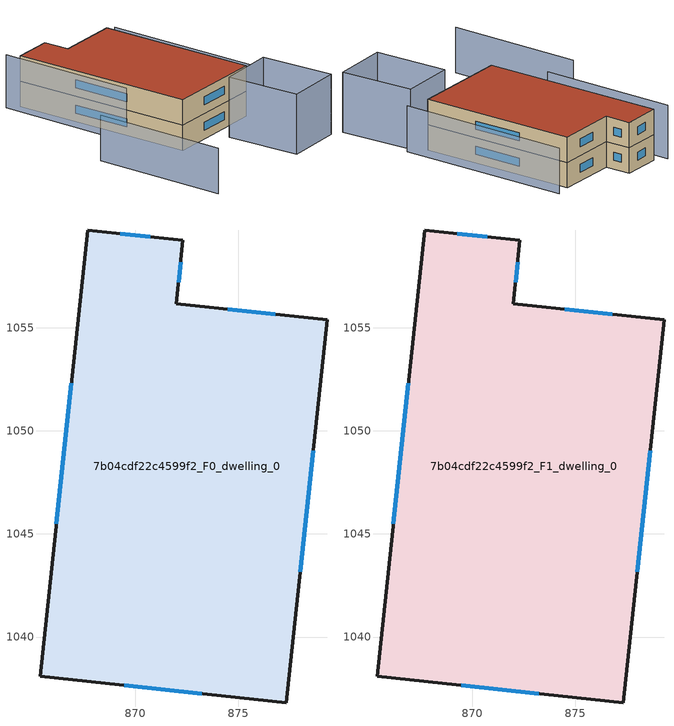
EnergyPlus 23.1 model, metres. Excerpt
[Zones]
7b04cdf22c4599f2_F0_dwelling_0
 floor ground (EU_floor_Construction): 879.29,1055.39 877.31,1036.82 865.38,1038.09 867.69,1059.72 872.31,1059.23 871.98,1056.17 z0
 wall outside (EU_wall_Construction): 867.69,1059.72 865.38,1038.09 877.31,1036.82 879.29,1055.39 871.98,1056.17 872.31,1059.23 867.69,1059.72 z0:3
 window (EU_Window_Construction): 866.9,1052.32 866.17,1045.5 / 870.73,1059.4 869.27,1059.55 / 872.1,1057.21 872.2,1058.18 / 876.79,1055.65 874.49,1055.9 / 877.99,1043.17 878.62,1049.03 / 869.46,1037.65 873.23,1037.25 z1.03:1.97
7b04cdf22c4599f2_F1_dwelling_0
 floor to 7b04cdf22c4599f2_F0_dwelling_0 (EU_floor_Construction): 879.29,1055.39 877.31,1036.82 865.38,1038.09 867.69,1059.72 872.31,1059.23 871.98,1056.17 z3
 wall outside (EU_wall_Construction): 867.69,1059.72 865.38,1038.09 877.31,1036.82 879.29,1055.39 871.98,1056.17 872.31,1059.23 867.69,1059.72 z3:6
 window (EU_Window_Construction): 866.9,1052.32 866.17,1045.5 / 870.73,1059.4 869.27,1059.55 / 872.1,1057.21 872.2,1058.18 / 876.79,1055.65 874.49,1055.9 / 877.99,1043.17 878.62,1049.03 / 869.46,1037.65 873.23,1037.25 z4.03:4.97
 roof outside (EU_roof_Construction): 877.31,1036.82 879.29,1055.39 871.98,1056.17 872.31,1059.23 867.69,1059.72 865.38,1038.09 z6
shading: 870.63,1026.7 871.27,1035.53 / 871.27,1035.53 878,1035.04 / 878,1035.04 877.36,1026.21 / 877.36,1026.21 870.63,1026.7 z0:7.1; 858.5,1044.45 856.52,1028.67 / 878.78,1035.03 881.15,1055.46 z0:5.4; 866.61,1060.91 864.63,1044.71 z0:6.3
[Building]
EU S2 Campaign: North Axis=0; Terrain=City; Solar Distribution=FullExterior
[Site:Location]
Cape.Town.Intl.AP: Latitude=-33.965; Longitude=18.602; Time Zone=2; Elevation=46
[SizingPeriod:WeatherFileDays]
AnnualSizingPeriod: Begin Month=1; Begin Day of Month=1; End Month=12; End Day of Month=31; Day of Week for Start Day=Monday; Use Weather File Daylight Saving Period=No; Use Weather File Rain and Snow Indicators=No
[MATERIAL]
EU_InternalMass_Material: Roughness=MediumRough; Thickness=0.1; Conductivity=1; Density=1800; Specific Heat=900; Thermal Absorptance=0.9; Solar Absorptance=0.7; Visible Absorptance=0.7
[MATERIAL:NOMASS] Roughness=MediumRough; Thermal Absorptance=0.9; Solar Absorptance=0.7; Visible Absorptance=0.7
Name | Thermal Resistance
EU_wall_NoMass | 0.493876
EU_roof_NoMass | 0.449382
EU_floor_NoMass | 1.25
[WINDOWMATERIAL:SIMPLEGLAZINGSYSTEM]
EU_Window_SimpleGlazing: UFactor=4.4; Solar Heat Gain Coefficient=0.85; Visible Transmittance=0.85
[CONSTRUCTION]
EU_wall_Construction: EU_wall_NoMass
EU_roof_Construction: EU_roof_NoMass
EU_floor_Construction: EU_floor_NoMass
EU_Window_Construction: EU_Window_SimpleGlazing
EU_InternalMass_Construction: EU_InternalMass_Material
[ZONE] Type=1; Multiplier=1; Ceiling Height=autocalculate; Floor Area=autocalculate; Part of Total Floor Area=Yes
Name | Volume
7b04cdf22c4599f2_F0_dwelling_0 | 715.461
7b04cdf22c4599f2_F1_dwelling_0 | 715.46
[INTERNALMASS] Construction=EU_InternalMass_Construction; Surface Area=238.487
Name | Zone or ZoneList
7b04cdf22c4599f2_F0_dwelling_0_EU_InternalMass | 7b04cdf22c4599f2_F0_dwelling_0
7b04cdf22c4599f2_F1_dwelling_0_EU_InternalMass | 7b04cdf22c4599f2_F1_dwelling_0
[OTHEREQUIPMENT] Fuel Type=Electricity; Design Level Calculation Method=Watts/Area; Power per Zone Floor Area=1; Fraction Latent=0; Fraction Radiant=0; Fraction Lost=0; Carbon Dioxide Generation Rate=0; EndUse Subcategory=EU_Step8_InternalGains
Name | Zone or ZoneList or Space or SpaceList | Schedule
EU_Step8_InternalGain_7b04cdf22c4599f2_F0_dwelling_0_f000 | 7b04cdf22c4599f2_F0_dwelling_0 | EU_Step8_GainSchedule_7b04cdf22c4599f2_F0_dwelling_0_f000
EU_Step8_InternalGain_7b04cdf22c4599f2_F1_dwelling_0_f000 | 7b04cdf22c4599f2_F1_dwelling_0 | EU_Step8_GainSchedule_7b04cdf22c4599f2_F1_dwelling_0_f000
[ZONEVENTILATION:DESIGNFLOWRATE] Schedule=EU_AlwaysOn; Design Flow Rate Calculation Method=AirChanges/Hour; Air Changes per Hour=0.64; Ventilation Type=Natural; Fan Pressure Rise=0; Fan Total Efficiency=1; Constant Term Coefficient=1; Temperature Term Coefficient=0; Velocity Term Coefficient=0; Velocity Squared Term Coefficient=0; Minimum Indoor Temperature=-100; Maximum Indoor Temperature=100; Delta Temperature=-100; Minimum Outdoor Temperature=-100; Maximum Outdoor Temperature=100; Maximum Wind Speed=40
Name | Zone or ZoneList or Space or SpaceList
EU_ConstantAir_7b04cdf22c4599f2_F0_dwelling_0 | 7b04cdf22c4599f2_F0_dwelling_0
EU_ConstantAir_7b04cdf22c4599f2_F1_dwelling_0 | 7b04cdf22c4599f2_F1_dwelling_0
[HVACTEMPLATE:THERMOSTAT] Constant Heating Setpoint=20; Constant Cooling Setpoint=50
EU_HeatOnly_7b04cdf22c4599f2_F0_dwelling_0; EU_HeatOnly_7b04cdf22c4599f2_F1_dwelling_0
[HVACTEMPLATE:ZONE:IDEALLOADSAIRSYSTEM] System Availability Schedule=EU_AlwaysOn; Maximum Heating Supply Air Temperature=50; Minimum Cooling Supply Air Temperature=13; Maximum Heating Supply Air Humidity Ratio=0.0156; Minimum Cooling Supply Air Humidity Ratio=0.0077; Heating Limit=NoLimit; Cooling Limit=NoLimit; Heating Availability Schedule=EU_AlwaysOn; Cooling Availability Schedule=EU_CoolingOff; Dehumidification Control Type=ConstantSensibleHeatRatio; Cooling Sensible Heat Ratio=0.7; Dehumidification Setpoint=60; Humidification Control Type=None; Humidification Setpoint=30; Outdoor Air Method=None; Outdoor Air Flow Rate per Person=0.00944; Outdoor Air Flow Rate per Zone Floor Area=0; Outdoor Air Flow Rate per Zone=0; Demand Controlled Ventilation Type=None; Outdoor Air Economizer Type=NoEconomizer; Heat Recovery Type=None; Sensible Heat Recovery Effectiveness=0.7; Latent Heat Recovery Effectiveness=0.65
Name | Template Thermostat
7b04cdf22c4599f2_F0_dwelling_0 | EU_HeatOnly_7b04cdf22c4599f2_F0_dwelling_0
7b04cdf22c4599f2_F1_dwelling_0 | EU_HeatOnly_7b04cdf22c4599f2_F1_dwelling_0
[SIZING:ZONE] Zone Cooling Design Supply Air Temperature Input Method=SupplyAirTemperature; Zone Cooling Design Supply Air Temperature=13; Zone Heating Design Supply Air Temperature Input Method=SupplyAirTemperature; Zone Heating Design Supply Air Temperature=50; Zone Cooling Design Supply Air Humidity Ratio=0.008; Zone Heating Design Supply Air Humidity Ratio=0.008; Cooling Design Air Flow Method=DesignDay; Cooling Design Air Flow Rate=0; Cooling Minimum Air Flow per Zone Floor Area=0.000762; Cooling Minimum Air Flow=0; Cooling Minimum Air Flow Fraction=0.2; Heating Design Air Flow Method=DesignDay; Heating Design Air Flow Rate=0; Heating Maximum Air Flow per Zone Floor Area=0.002032; Heating Maximum Air Flow=0.141576; Heating Maximum Air Flow Fraction=0.3; Account for Dedicated Outdoor Air System=No; Dedicated Outdoor Air System Control Strategy=NeutralSupplyAir; Dedicated Outdoor Air Low Setpoint Temperature for Design=autosize; Dedicated Outdoor Air High Setpoint Temperature for Design=autosize; Zone Load Sizing Method=Sensible Load Only No Latent Load; Zone Latent Cooling Design Supply Air Humidity Ratio Input Method=HumidityRatioDifference; Zone Cooling Design Supply Air Humidity Ratio Difference=0.005; Zone Latent Heating Design Supply Air Humidity Ratio Input Method=HumidityRatioDifference; Zone Humidification Design Supply Air Humidity Ratio Difference=0.005
7b04cdf22c4599f2_F0_dwelling_0; 7b04cdf22c4599f2_F1_dwelling_0
[SCHEDULE:CONSTANT]
Name | Hourly Value
EU_AlwaysOn | 1
EU_CoolingOff | 0
[SCHEDULE:FILE] Column Number=1; Rows to Skip at Top=0; Number of Hours of Data=8760; Column Separator=Comma; Interpolate to Timestep=No; Minutes per Item=60; Adjust Schedule for Daylight Savings=Yes
Name | File
EU_Step8_GainSchedule_7b04cdf22c4599f2_F0_dwelling_0_f000 | ../../schedules/7b04cdf22c4599f2/7b04cdf22c4599f2_F0_dwelling_0_f000_gain.csv
EU_Step8_GainSchedule_7b04cdf22c4599f2_F1_dwelling_0_f000 | ../../schedules/7b04cdf22c4599f2/7b04cdf22c4599f2_F1_dwelling_0_f000_gain.csv
